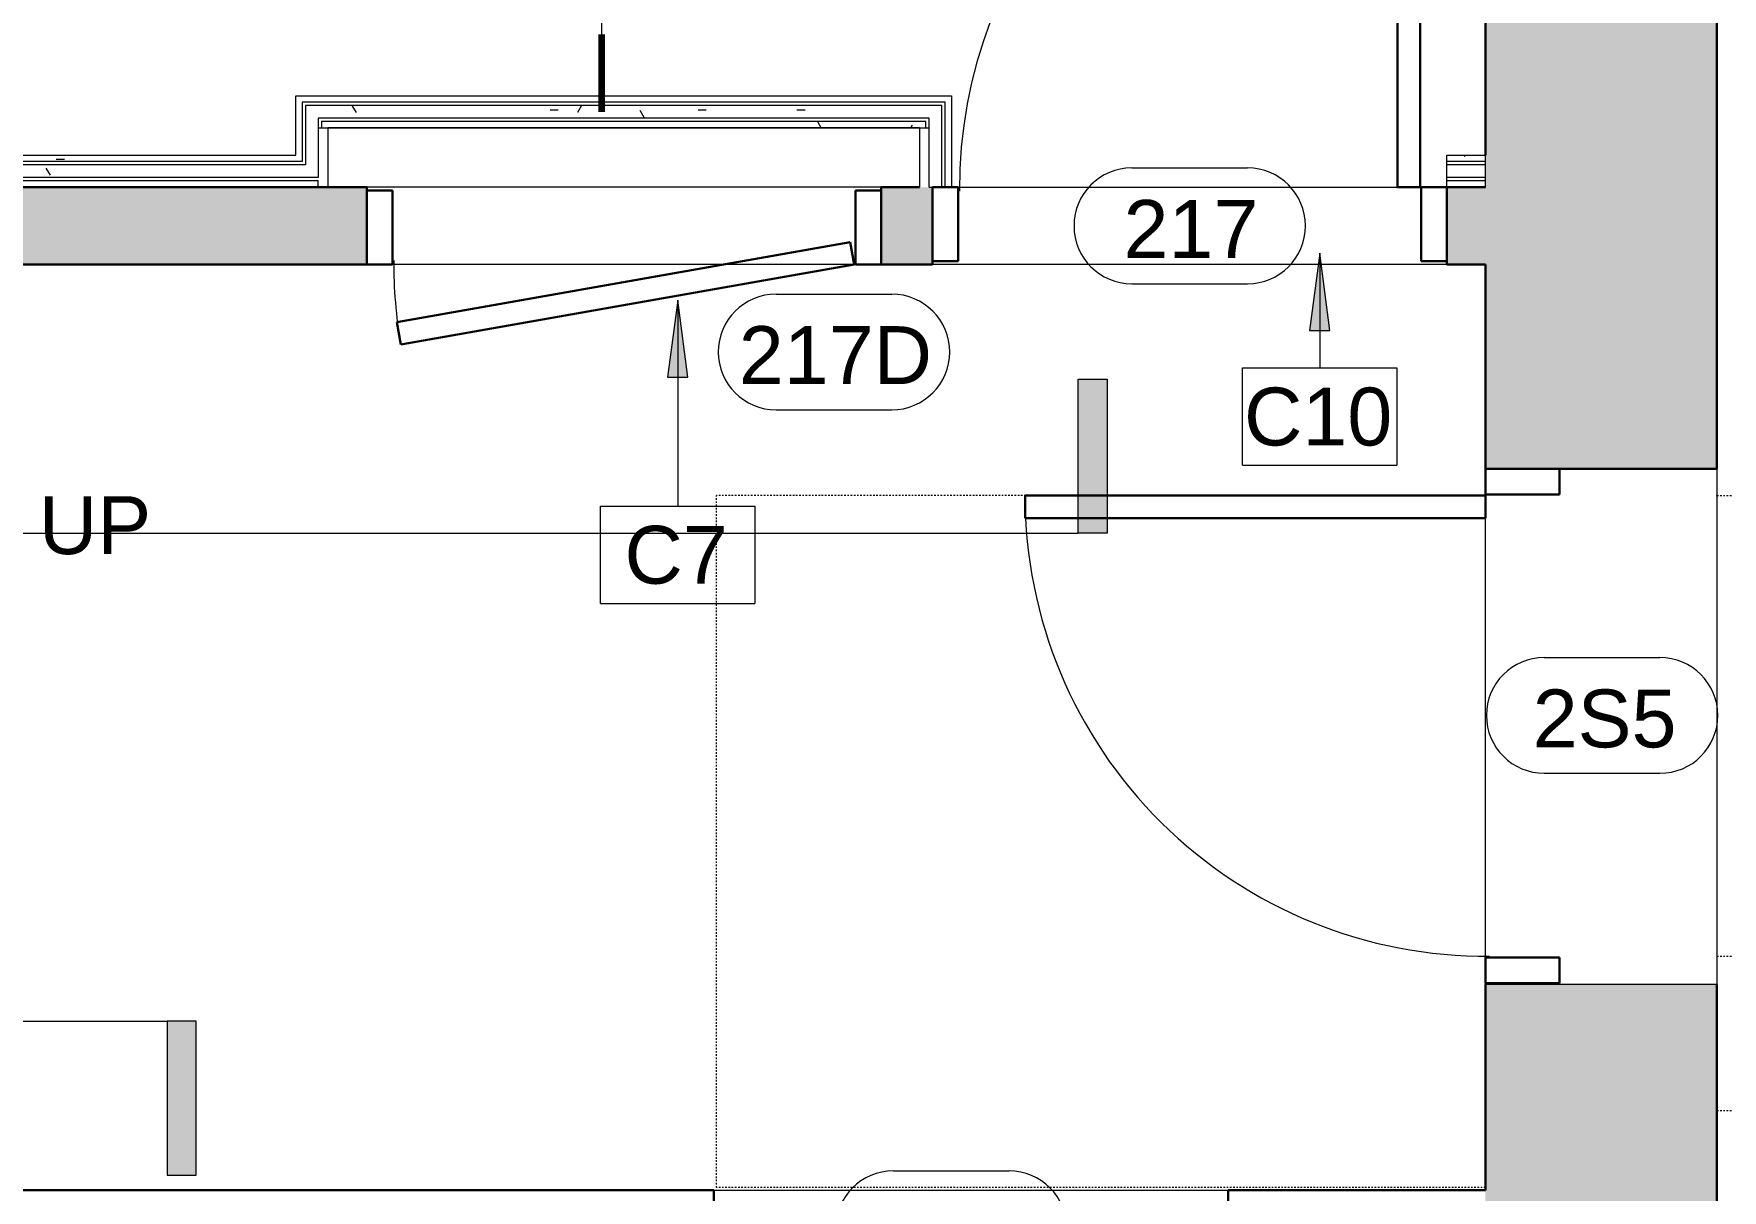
# Model space of a CAD drawing. Header units: inches. Extents: x -1176 to 1507, y -2587 to 978.
# Drawn here: x -884.9 to -753.6, y -1109.3 to -1019.4 of the extents above; entities that cross this region are included whole.
import ezdxf

# ---------------------------------------------------------------- set-up
doc = ezdxf.new("R2010")
doc.units = ezdxf.units.IN
doc.header["$MEASUREMENT"] = 0
doc.linetypes.add('Dash', pattern=[0.25, 0.125, -0.125])
for name, color, linetype, lineweight in [('A-ANNO-KEYN', 231, 'Continuous', 9), ('A-DETL', 90, 'Continuous', 9), ('A-DOOR', 31, 'Continuous', 18), ('A-DOOR-FRAM', 31, 'Continuous', 30), ('A-DOOR-IDEN', 31, 'Continuous', 9), ('A-FLOR', 192, 'Continuous', 18), ('A-GENM', 13, 'Continuous', 18), ('A-WALL', 113, 'Continuous', 18), ('A-WALL-IDEN', 211, 'Continuous', 9), ('A-WALL-PATT', 111, 'Continuous', 18), ('G-ANNO-SYMB', 111, 'Continuous', 9), ('I-WALL', 2, 'Continuous', 18), ('S-STRS-IDEN', 31, 'Continuous', 9)]:
    doc.layers.add(name, color=color, linetype=linetype, lineweight=lineweight)
doc.styles.add('Arial', font='arial.ttf', dxfattribs={"height": 4.5})
doc.styles.add('Swis721 Lt BT', font='swissl.ttf', dxfattribs={"height": 4.5})
pattern_1 = [(0, (0, 0), (15.36, 3.84), [0.634, -10.886, 0.634, -10.886, -61.44]), (0, (0, 0), (15.36, 3.84), [-23.04, 0.634, -22.406, 0.634, -10.886, -26.88]), (0, (0, 0), (15.36, 3.84), [-57.6, 0.634, -7.046, 0.634, -18.566]), (120, (5.76, 1.92), (-11.005538, 11.38215), [0.634, -10.886, 0.634, -10.886, -61.44]), (120, (5.76, 1.92), (-11.005538, 11.38215), [-23.04, 0.634, -22.406, 0.634, -10.886, -26.88]), (120, (5.76, 1.92), (-11.005538, 11.38215), [-57.6, 0.634, -7.046, 0.634, -18.566]), (240, (7.68, 9.6), (-4.354462, -15.22215), [0.634, -10.886, 0.634, -10.886, -61.44]), (240, (7.68, 9.6), (-4.354462, -15.22215), [-23.04, 0.634, -22.406, 0.634, -10.886, -26.88]), (240, (7.68, 9.6), (-4.354462, -15.22215), [-57.6, 0.634, -7.046, 0.634, -18.566])]

# ---------------------------------------------------------------- blocks, each defined once
blk = doc.blocks.new('Single Flush - D2 3_ X 8_-8252910-2nd Floor Construction')
at = {"layer": 'A-DOOR', "color": 8, "lineweight": 30}
for p, q in [((-17.67, -7.5), (17.6, -1.28)), ((17.6, -1.28), (17.91, -3)), ((17.91, -3), (-17.36, -9.22)), ((-17.36, -9.22), (-17.67, -7.5))]:
    blk.add_line(p, q, dxfattribs=at)
at = {"layer": 'A-DOOR', "lineweight": 9}
blk.add_arc((17.91, -3), 35.81, 179.5, 190, dxfattribs=at)
at = {"layer": 'A-DOOR-FRAM', "color": 8}
for p, q in [((-20, 2.75), (-20, -3)), ((-20, 2.75), (-18, 2.75)), ((-18, 2.75), (-18, -3)), ((18, 2.75), (18, -3)), ((18, 2.75), (20, 2.75)), ((20, 2.75), (20, -3)), ((-20, -3), (-18, -3)), ((18, -3), (20, -3))]:
    blk.add_line(p, q, dxfattribs=at)
blk = doc.blocks.new('Single Flush - D1 3_ X 8_-8249704-2nd Floor Construction')
at = {"layer": 'A-DOOR', "lineweight": 30}
for p, q in [((16.16, 36.65), (16.16, 3)), ((17.91, 3), (17.91, 36.75)), ((16.16, 3), (17.91, 3))]:
    blk.add_line(p, q, dxfattribs=at)
at = {"layer": 'A-DOOR', "lineweight": 9}
blk.add_arc((17.91, 3), 35.81, 95.5935, 180.5, dxfattribs=at)
at = {"layer": 'A-DOOR-FRAM'}
for p, q in [((-20, -2.75), (-20, 3)), ((-20, 3), (-18, 3)), ((-18, -2.75), (-18, 3)), ((18, -2.75), (18, 3)), ((18, 3), (20, 3)), ((20, -2.75), (20, 3)), ((-20, -2.75), (-18, -2.75)), ((18, -2.75), (20, -2.75))]:
    blk.add_line(p, q, dxfattribs=at)
blk = doc.blocks.new('Single Flush - D15 3_ X 8_-8259147-2nd Floor Construction')
at = {"layer": 'A-DOOR', "lineweight": 30}
for p, q in [((16.16, 44.81), (16.16, 9)), ((17.91, 44.81), (16.16, 44.81)), ((17.91, 9), (17.91, 44.81)), ((16.16, 9), (17.91, 9))]:
    blk.add_line(p, q, dxfattribs=at)
at = {"layer": 'A-DOOR', "lineweight": 9}
blk.add_arc((17.91, 9), 35.81, 90, 180.5, dxfattribs=at)
at = {"layer": 'A-DOOR-FRAM'}
for p, q in [((-20, 3.25), (-20, 9)), ((-20, 9), (-18, 9)), ((-18, 3.25), (-18, 9)), ((18, 3.25), (18, 9)), ((18, 9), (20, 9)), ((20, 3.25), (20, 9)), ((-20, 3.25), (-18, 3.25)), ((18, 3.25), (20, 3.25))]:
    blk.add_line(p, q, dxfattribs=at)
at = {"layer": 'A-GENM', "linetype": 'Dash', "lineweight": 9}
for p, q in [((-35.91, 68.81), (17.91, 68.81)), ((-35.91, 9), (-35.91, 68.81)), ((17.91, 9), (17.91, 68.81)), ((17.87, 9), (17.91, 9)), ((-29.91, -9), (-29.91, -56.81)), ((-17.91, -9), (-17.91, -56.81)), ((17.87, -9), (17.91, -9)), ((17.91, -9), (17.91, -56.81)), ((-17.91, -56.81), (-29.91, -56.81)), ((-17.91, -56.81), (17.91, -56.81))]:
    blk.add_line(p, q, dxfattribs=at)
blk = doc.blocks.new('Door Tag - Door Tag-41184-2nd Floor Construction')
at = {"layer": 'A-DOOR-IDEN'}
for p, q in [((-0.09375, 0.09375), (0.09375, 0.09375)), ((-0.09375, -0.09375), (0.09375, -0.09375))]:
    blk.add_line(p, q, dxfattribs=at)
for centre, start, end in [((-0.09375, 0), 90, 270), ((0.09375, 0), 270, 90)]:
    blk.add_arc(centre, 0.09375, start, end, dxfattribs=at)
blk = doc.blocks.new('Section - 3_32_ x 3_8_-334918-2nd Floor Construction')
at = {"layer": 'G-ANNO-SYMB'}
blk.add_hatch(color=256, dxfattribs=at).paths.add_polyline_path([(0, 0.2495), (0, 0), (-0.0469, 0), (-0.0469, 0.2495)], flags=0)
for p, q in [((0, 0.2495), (-0.0469, 0.2495)), ((-0.0469, 0.2495), (-0.0469, 0)), ((0, 0), (0, 0.2495)), ((-0.0469, 0), (0, 0))]:
    blk.add_line(p, q, dxfattribs=at)
blk = doc.blocks.new('Keynote Tag - Keynote Number - Boxed-135510-2nd Floor Construction')
at = {"layer": 'A-ANNO-KEYN'}
for p, q in [((-0.125, -0.0792), (-0.125, 0.0781)), ((-0.125, 0.0781), (0.125, 0.0781)), ((0.125, 0.0781), (0.125, -0.0792)), ((-0.125, -0.0792), (0.125, -0.0792))]:
    blk.add_line(p, q, dxfattribs=at)

msp = doc.modelspace()

# ---------------------------------------------------------------- hatches: boundary and pattern name
at = {"layer": 'A-ANNO-KEYN'}
for points in [[(-784.93, -1036.43), (-785.72, -1042.43), (-784.14, -1042.43)], [(-834.86, -1040.07), (-835.65, -1046.07), (-834.07, -1046.07)]]:
    msp.add_hatch(color=256, dxfattribs=at).paths.add_polyline_path(points, flags=0)
at = {"layer": 'A-WALL-PATT'}
h = msp.add_hatch(color=250, dxfattribs=at)
h.paths.add_polyline_path([(-754.04, -1262.19), (-754.04, -1210.19), (-772.04, -1210.19), (-772.04, -1262.19)], flags=0)
h.paths.add_polyline_path([(-754.04, -1170.19), (-754.04, -1093.3), (-772.04, -1093.3), (-772.04, -1170.19)], flags=0)
h.paths.add_polyline_path([(-754.04, -1053.19), (-754.04, -1004.19), (-772.04, -1004.19), (-772.04, -1053.19)], flags=0)
h.paths.add_polyline_path([(-757.26, -962.19), (-754.04, -962.19), (-754.04, -860.19), (-772.04, -860.19), (-772.04, -962.19)], flags=0)
h.paths.add_polyline_path([(-772.04, -818.19), (-754.04, -818.19), (-754.04, -716.19), (-772.04, -716.19), (-772.04, -796.22)], flags=0)
h.paths.add_polyline_path([(-754.04, -674.19), (-754.04, -572.19), (-772.04, -572.19), (-772.04, -674.19)], flags=0)
h.paths.add_polyline_path([(-772.04, -530.19), (-754.04, -530.19), (-754.04, -428.19), (-772.04, -428.19), (-772.04, -498.56)], flags=0)
h.paths.add_polyline_path([(-754.04, -386.19), (-754.04, -278.19), (-772.04, -278.19), (-772.04, -386.19), (-757.26, -386.19)], flags=0)
h.paths.add_polyline_path([(-772.04, -236.19), (-754.04, -236.19), (-754.04, -122.5), (-772.04, -122.5), (-772.04, -224.7)], flags=0)
h.paths.add_polyline_path([(-754.04, -80.5), (-754.04, 16.25), (-772.04, 16.25), (-772.03, -80.5)], flags=0)
at = {"layer": 'A-WALL-PATT', "lineweight": 9}
h = msp.add_hatch(dxfattribs=at)
h.set_pattern_fill('FP_19', color=256, style=0, pattern_type=2)
h.set_pattern_definition(pattern_1)
h.paths.add_polyline_path([(-816.06, -1025.93), (-815.31, -1025.93), (-815.31, -1024.93), (-862.81, -1024.93), (-862.81, -1025.93), (-843.83, -1025.93)], flags=0)
h = msp.add_hatch(dxfattribs=at)
h.set_pattern_fill('FP_19', color=256, style=0, pattern_type=2)
h.set_pattern_definition(pattern_1)
h.paths.add_polyline_path([(-816.06, -1026.68), (-816.06, -1026.18), (-862.06, -1026.18), (-862.06, -1026.68), (-843.83, -1026.68)], flags=0)
h = msp.add_hatch(dxfattribs=at)
h.set_pattern_fill('FP_19', color=256, style=0, pattern_type=2)
h.set_pattern_definition(pattern_1)
h.paths.add_polyline_path([(-864.56, -1029.3), (-864.56, -1028.8), (-1017.06, -1028.8), (-1017.06, -1029.3), (-878.46, -1029.3)], flags=0)
h = msp.add_hatch(dxfattribs=at)
h.set_pattern_fill('FP_19', color=256, style=0, pattern_type=2)
h.set_pattern_definition(pattern_1)
h.paths.add_polyline_path([(-774.57, -1029.3), (-772.04, -1029.3), (-772.04, -1028.8), (-775.04, -1028.8), (-775.04, -1029.3)], flags=0)
h = msp.add_hatch(dxfattribs=at)
h.set_pattern_fill('FP_19', color=256, style=0, pattern_type=2)
h.set_pattern_definition(pattern_1)
h.paths.add_polyline_path([(-878.46, -1030.55), (-863.81, -1030.55), (-863.81, -1029.55), (-1017.06, -1029.55), (-1017.06, -1030.55), (-913.09, -1030.55)], flags=0)
h = msp.add_hatch(dxfattribs=at)
h.set_pattern_fill('FP_19', color=256, style=0, pattern_type=2)
h.set_pattern_definition(pattern_1)
h.paths.add_polyline_path([(-913.09, -1031.3), (-862.81, -1031.3), (-862.81, -1030.8), (-1017.06, -1030.8), (-1017.06, -1031.3), (-982.35, -1031.3)], flags=0)
at = {"layer": 'A-WALL-PATT'}
h = msp.add_hatch(color=250, dxfattribs=at)
h.paths.add_polyline_path([(-775.04, -1037.3), (-772.04, -1037.3), (-772.04, -1031.3), (-775.04, -1031.3)], flags=0)
h.paths.add_polyline_path([(-819.04, -1037.3), (-815.04, -1037.3), (-815.04, -1031.3), (-819.04, -1031.3)], flags=0)
h.paths.add_polyline_path([(-878.46, -1037.3), (-859.04, -1037.3), (-859.04, -1031.3), (-1017.06, -1031.3), (-1017.06, -1037.3), (-957.44, -1037.3), (-958.37, -1035.3), (-956.16, -1035.3), (-956.16, -1037.3), (-899.56, -1037.3)], flags=0)

# ---------------------------------------------------------------- linework, layer by layer
at = {"layer": 'A-ANNO-KEYN'}
for p, q in [((-784.93, -1036.43), (-785.72, -1042.43)), ((-784.14, -1042.43), (-784.93, -1036.43)), ((-784.93, -1036.43), (-784.93, -1045.35)), ((-834.86, -1040.07), (-835.65, -1046.07)), ((-834.07, -1046.07), (-834.86, -1040.07)), ((-834.86, -1040.07), (-834.86, -1056.11)), ((-785.72, -1042.43), (-784.14, -1042.43)), ((-835.65, -1046.07), (-834.07, -1046.07))]:
    msp.add_line(p, q, dxfattribs=at)
at = {"layer": 'A-DETL', "lineweight": 18}
for p, q in [((-862.06, -1026.68), (-862.06, -1031.3)), ((-816.06, -1026.68), (-862.06, -1026.68)), ((-816.06, -1026.68), (-816.06, -1031.3))]:
    msp.add_line(p, q, dxfattribs=at)
at = {"layer": 'A-FLOR'}
for p, q in [((-772.04, -1093.3), (-772.04, -1053.19)), ((-754.04, -1053.19), (-754.04, -1093.3))]:
    msp.add_line(p, q, dxfattribs=at)
at = {"layer": 'A-WALL', "color": 8, "lineweight": 30}
for p, q in [((-772.04, -1004.19), (-772.04, -1028.8)), ((-754.04, -1004.19), (-754.04, -1053.19)), ((-1017.06, -1031.3), (-859.04, -1031.3)), ((-859.04, -1031.3), (-859.04, -1037.3)), ((-819.04, -1031.3), (-816.06, -1031.3)), ((-819.04, -1031.3), (-819.04, -1037.3)), ((-815.04, -1031.3), (-815.04, -1037.3)), ((-772.04, -1031.3), (-775.04, -1031.3)), ((-775.04, -1031.3), (-775.04, -1037.3)), ((-899.56, -1037.3), (-859.04, -1037.3)), ((-819.04, -1037.3), (-815.04, -1037.3)), ((-772.04, -1037.3), (-775.04, -1037.3)), ((-772.04, -1037.3), (-772.04, -1053.19)), ((-754.04, -1053.19), (-772.04, -1053.19)), ((-772.04, -1109.3), (-772.04, -1093.3)), ((-754.04, -1170.19), (-754.04, -1093.3)), ((-1017.06, -1109.3), (-832.04, -1109.3)), ((-832.04, -1109.3), (-832.04, -1115.3)), ((-772.04, -1109.3), (-792.04, -1109.3)), ((-792.04, -1109.3), (-792.04, -1115.3))]:
    msp.add_line(p, q, dxfattribs=at)
at = {"layer": 'A-WALL'}
for p, q in [((-864.06, -1024.68), (-864.06, -1029.3)), ((-814.06, -1024.68), (-864.06, -1024.68)), ((-863.81, -1024.93), (-863.81, -1029.55)), ((-814.31, -1024.93), (-863.81, -1024.93)), ((-814.31, -1031.3), (-814.31, -1024.93)), ((-814.06, -1031.3), (-814.06, -1024.68)), ((-862.81, -1025.93), (-862.81, -1030.55)), ((-815.31, -1025.93), (-862.81, -1025.93)), ((-862.81, -1026.68), (-815.31, -1026.68)), ((-862.56, -1026.18), (-862.56, -1026.68)), ((-815.56, -1026.18), (-862.56, -1026.18)), ((-815.56, -1026.68), (-815.56, -1026.18)), ((-815.31, -1031.3), (-815.31, -1025.93)), ((-864.06, -1029.3), (-1017.06, -1029.3)), ((-772.04, -1029.3), (-775.04, -1029.3)), ((-772.04, -1031.3), (-772.04, -1028.8)), ((-863.81, -1029.55), (-1017.06, -1029.55)), ((-862.81, -1030.55), (-1017.06, -1030.55)), ((-772.04, -1029.55), (-775.04, -1029.55)), ((-772.04, -1030.55), (-775.04, -1030.55)), ((-862.81, -1030.8), (-1017.06, -1030.8)), ((-862.81, -1031.3), (-862.81, -1030.8)), ((-819.04, -1031.3), (-859.04, -1031.3)), ((-815.31, -1031.3), (-815.04, -1031.3)), ((-772.04, -1030.8), (-775.04, -1030.8))]:
    msp.add_line(p, q, dxfattribs=at)
at = {"layer": 'A-WALL', "lineweight": 9}
for p, q in [((-813.56, -1031.3), (-775.04, -1031.3)), ((-819.04, -1037.3), (-859.04, -1037.3)), ((-775.04, -1037.3), (-815.04, -1037.3)), ((-754.04, -1093.3), (-772.04, -1093.3)), ((-832.04, -1109.3), (-792.04, -1109.3))]:
    msp.add_line(p, q, dxfattribs=at)
at = {"layer": 'A-WALL-IDEN'}
msp.add_line((-840.75, -1025.43), (-840.75, -1013.43), dxfattribs=at)
at = {"layer": 'A-WALL-IDEN', "lineweight": 90}
msp.add_line((-840.75, -1025.43), (-840.75, -1019.43), dxfattribs=at)
at = {"layer": 'G-ANNO-SYMB'}
for p, q in [((-1046.14, -1058.2), (-803.71, -1058.2)), ((-1044.86, -1096.15), (-874.57, -1096.15))]:
    msp.add_line(p, q, dxfattribs=at)
at = {"layer": 'I-WALL'}
for p, q in [((-864.56, -1028.8), (-864.56, -1024.18)), ((-864.56, -1024.18), (-813.56, -1024.18)), ((-813.56, -1024.18), (-813.56, -1031.3)), ((-1017.06, -1028.8), (-864.56, -1028.8)), ((-775.04, -1028.8), (-772.04, -1028.8)), ((-775.04, -1031.3), (-775.04, -1028.8)), ((-815.04, -1031.3), (-813.56, -1031.3))]:
    msp.add_line(p, q, dxfattribs=at)

# ---------------------------------------------------------------- block references
at = {"layer": 'A-ANNO-KEYN', "xscale": 47.99999999999997, "yscale": 47.99999999999997, "zscale": 47.99999999999997}
for p in [(-784.93, -1049.1), (-834.86, -1059.86)]:
    msp.add_blockref('Keynote Tag - Keynote Number - Boxed-135510-2nd Floor Construction', p, dxfattribs=at)
at = {"layer": 'A-DOOR'}
for name, p in [('Single Flush - D1 3_ X 8_-8249704-2nd Floor Construction', (-795.04, -1034.3)), ('Single Flush - D2 3_ X 8_-8252910-2nd Floor Construction', (-839.04, -1034.3))]:
    msp.add_blockref(name, p, dxfattribs=at)
at = {"layer": 'A-DOOR', "rotation": 89.99999999999991}
msp.add_blockref('Single Flush - D15 3_ X 8_-8259147-2nd Floor Construction', (-763.04, -1073.19), dxfattribs=at)
at = {"layer": 'A-DOOR-IDEN', "xscale": 47.99999999999997, "yscale": 47.99999999999997, "zscale": 47.99999999999997}
for p in [(-795.04, -1034.3), (-822.71, -1044.11), (-762.97, -1072.37), (-813.59, -1112.3)]:
    msp.add_blockref('Door Tag - Door Tag-41184-2nd Floor Construction', p, dxfattribs=at)
at = {"layer": 'G-ANNO-SYMB', "extrusion": (0, 0, -1), "xscale": 47.99999999999997, "yscale": 47.99999999999997, "zscale": 47.99999999999997}
msp.add_blockref('Section - 3_32_ x 3_8_-334918-2nd Floor Construction', (803.71, -1058.2), dxfattribs=at)
at = {"layer": 'G-ANNO-SYMB', "xscale": 47.99999999999997, "yscale": 47.99999999999997, "zscale": 47.99999999999997, "rotation": 180}
msp.add_blockref('Section - 3_32_ x 3_8_-334918-2nd Floor Construction', (-874.57, -1096.15), dxfattribs=at)

# ---------------------------------------------------------------- texts
at = {"layer": 'A-ANNO-KEYN', "char_height": 4.5, "attachment_point": 1, "style": 'Arial'}
for s, insert, width in [('C10', (-790.82, -1046.88), 14.0895), ('C7', (-839, -1057.63), 9.8475)]:
    msp.add_mtext(s, dxfattribs=dict(at, insert=insert, width=width))
at = {"layer": 'A-DOOR-IDEN', "char_height": 4.5, "attachment_point": 1, "style": 'Swis721 Lt BT'}
for s, insert, width in [('217', (-800.19, -1032.29), 12.2715), ('217D', (-830.11, -1042.1), 17.7255), ('2S5', (-768.37, -1070.36), 12.8775)]:
    msp.add_mtext(s, dxfattribs=dict(at, insert=insert, width=width))
at = {"layer": 'S-STRS-IDEN', "insert": (-884.54, -1055.33), "char_height": 4.5, "width": 9.7692, "attachment_point": 1, "line_spacing_factor": 1.005062, "style": 'Swis721 Lt BT'}
msp.add_mtext('UP', dxfattribs=at)

doc.saveas('drawing.dxf')
